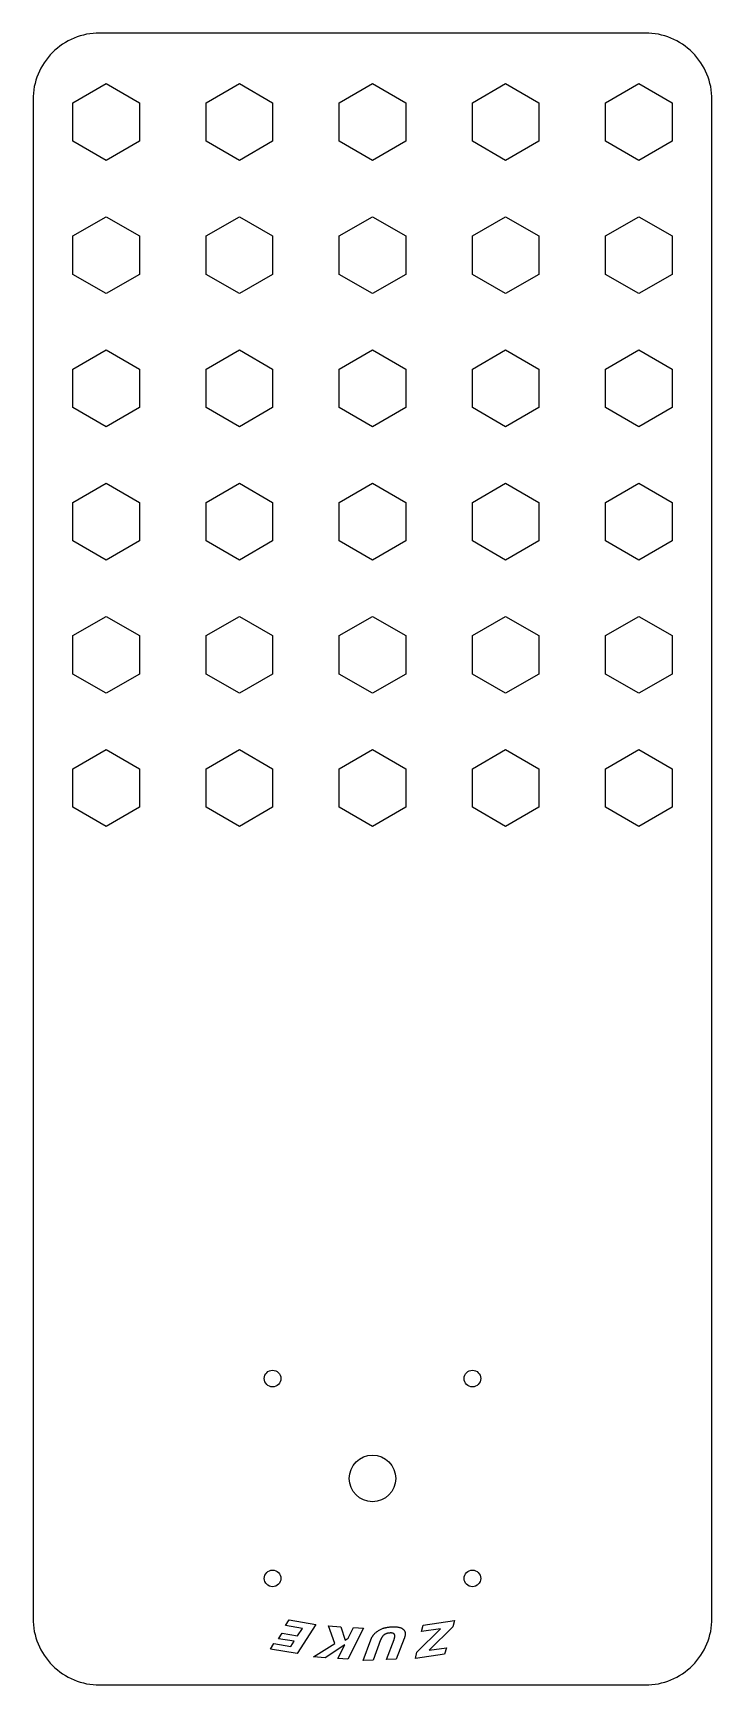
# Model space of a CAD drawing. Header units: inches. Extents: x -2.6 to 2.5, y -6.2 to 6.2.
import ezdxf

# ---------------------------------------------------------------- set-up
doc = ezdxf.new("R2010")
doc.units = ezdxf.units.IN
doc.header["$MEASUREMENT"] = 0

msp = doc.modelspace()

# ---------------------------------------------------------------- linework, layer by layer
msp.add_lwpolyline([(2.55, 5.7, 0.414214), (2.05, 6.2), (-2.05, 6.2, 0.414214), (-2.55, 5.7), (-2.55, -5.7, 0.414214), (-2.05, -6.2), (2.05, -6.2, 0.414214), (2.55, -5.7)], format="xyb", close=True)
for points in [[(-2, 5.821), (-1.75, 5.677), (-1.75, 5.388), (-2, 5.244), (-2.25, 5.388), (-2.25, 5.677)], [(-1.25, 5.388), (-1.25, 5.677), (-1, 5.821), (-0.75, 5.677), (-0.75, 5.388), (-1, 5.244)], [(0, 5.821), (0.25, 5.677), (0.25, 5.388), (0, 5.244), (-0.25, 5.388), (-0.25, 5.677)], [(1.25, 5.677), (1.25, 5.388), (1, 5.244), (0.75, 5.388), (0.75, 5.677), (1, 5.821)], [(2, 5.244), (1.75, 5.388), (1.75, 5.677), (2, 5.821), (2.25, 5.677), (2.25, 5.388)], [(-2.25, 4.677), (-2, 4.821), (-1.75, 4.677), (-1.75, 4.388), (-2, 4.244), (-2.25, 4.388)], [(-1, 4.821), (-0.75, 4.677), (-0.75, 4.388), (-1, 4.244), (-1.25, 4.388), (-1.25, 4.677)], [(0.25, 4.388), (0, 4.244), (-0.25, 4.388), (-0.25, 4.677), (0, 4.821), (0.25, 4.677)], [(1.25, 4.388), (1, 4.244), (0.75, 4.388), (0.75, 4.677), (1, 4.821), (1.25, 4.677)], [(2, 4.244), (1.75, 4.388), (1.75, 4.677), (2, 4.821), (2.25, 4.677), (2.25, 4.388)], [(-2, 3.821), (-1.75, 3.677), (-1.75, 3.388), (-2, 3.244), (-2.25, 3.388), (-2.25, 3.677)], [(-1.25, 3.677), (-1, 3.821), (-0.75, 3.677), (-0.75, 3.388), (-1, 3.244), (-1.25, 3.388)], [(-0.25, 3.677), (0, 3.821), (0.25, 3.677), (0.25, 3.388), (0, 3.244), (-0.25, 3.388)], [(1, 3.821), (1.25, 3.677), (1.25, 3.388), (1, 3.244), (0.75, 3.388), (0.75, 3.677)], [(1.75, 3.677), (2, 3.821), (2.25, 3.677), (2.25, 3.388), (2, 3.244), (1.75, 3.388)], [(-2, 2.821), (-1.75, 2.677), (-1.75, 2.388), (-2, 2.244), (-2.25, 2.388), (-2.25, 2.677)], [(-1, 2.821), (-0.75, 2.677), (-0.75, 2.388), (-1, 2.244), (-1.25, 2.388), (-1.25, 2.677)], [(0, 2.821), (0.25, 2.677), (0.25, 2.388), (0, 2.244), (-0.25, 2.388), (-0.25, 2.677)], [(0.75, 2.677), (1, 2.821), (1.25, 2.677), (1.25, 2.388), (1, 2.244), (0.75, 2.388)], [(2, 2.821), (2.25, 2.677), (2.25, 2.388), (2, 2.244), (1.75, 2.388), (1.75, 2.677)], [(-2, 1.821), (-1.75, 1.677), (-1.75, 1.388), (-2, 1.244), (-2.25, 1.388), (-2.25, 1.677)], [(-1.25, 1.677), (-1, 1.821), (-0.75, 1.677), (-0.75, 1.388), (-1, 1.244), (-1.25, 1.388)], [(-0.25, 1.677), (0, 1.821), (0.25, 1.677), (0.25, 1.388), (0, 1.244), (-0.25, 1.388)], [(1.25, 1.388), (1, 1.244), (0.75, 1.388), (0.75, 1.677), (1, 1.821), (1.25, 1.677)], [(2.25, 1.388), (2, 1.244), (1.75, 1.388), (1.75, 1.677), (2, 1.821), (2.25, 1.677)], [(-1.75, 0.388), (-2, 0.244), (-2.25, 0.388), (-2.25, 0.677), (-2, 0.821), (-1.75, 0.677)], [(-1, 0.821), (-0.75, 0.677), (-0.75, 0.388), (-1, 0.244), (-1.25, 0.388), (-1.25, 0.677)], [(0, 0.244), (-0.25, 0.388), (-0.25, 0.677), (0, 0.821), (0.25, 0.677), (0.25, 0.388)], [(0.75, 0.388), (0.75, 0.677), (1, 0.821), (1.25, 0.677), (1.25, 0.388), (1, 0.244)], [(2, 0.821), (2.25, 0.677), (2.25, 0.388), (2, 0.244), (1.75, 0.388), (1.75, 0.677)], [(-0.626, -5.712), (-0.426, -5.746), (-0.567, -5.965), (-0.767, -5.932), (-0.74, -5.89), (-0.614, -5.911), (-0.589, -5.872), (-0.706, -5.853), (-0.679, -5.811), (-0.563, -5.831), (-0.527, -5.775), (-0.653, -5.754)], [(-0.282, -5.889), (-0.33, -5.757), (-0.239, -5.763), (-0.205, -5.863), (-0.182, -5.848), (-0.142, -5.769), (-0.067, -5.774), (-0.185, -6.007), (-0.26, -6.002), (-0.208, -5.898), (-0.356, -5.996), (-0.443, -5.99)], [(0.368, -5.798), (0.381, -5.75), (0.616, -5.717), (0.603, -5.764), (0.425, -5.94), (0.555, -5.922), (0.542, -5.97), (0.322, -6.001), (0.334, -5.953), (0.512, -5.778)]]:
    msp.add_lwpolyline(points, close=True)
for points in [[(0.061, -5.862), (0.004, -6.014), (-0.071, -6.017), (-0.013, -5.862)], [(0.238, -5.851), (0.179, -6.007), (0.104, -6.01), (0.162, -5.858)]]:
    msp.add_lwpolyline(points)
for centre, radius in [((-0.75, -3.9), 0.0625), ((0.75, -3.9), 0.0625), ((0, -4.65), 0.175), ((-0.75, -5.4), 0.0625), ((0.75, -5.4), 0.0625)]:
    msp.add_circle(centre, radius)
for points in [[(-0.013, -5.862), (0.004, -5.817), (0.086, -5.766), (0.148, -5.763)], [(0.131, -5.81), (0.105, -5.811), (0.071, -5.835), (0.061, -5.862)], [(0.162, -5.858), (0.172, -5.832), (0.157, -5.808), (0.131, -5.81)], [(0.148, -5.763), (0.209, -5.761), (0.256, -5.805), (0.238, -5.851)]]:
    msp.add_open_spline(points, degree=2)

doc.saveas('drawing.dxf')
